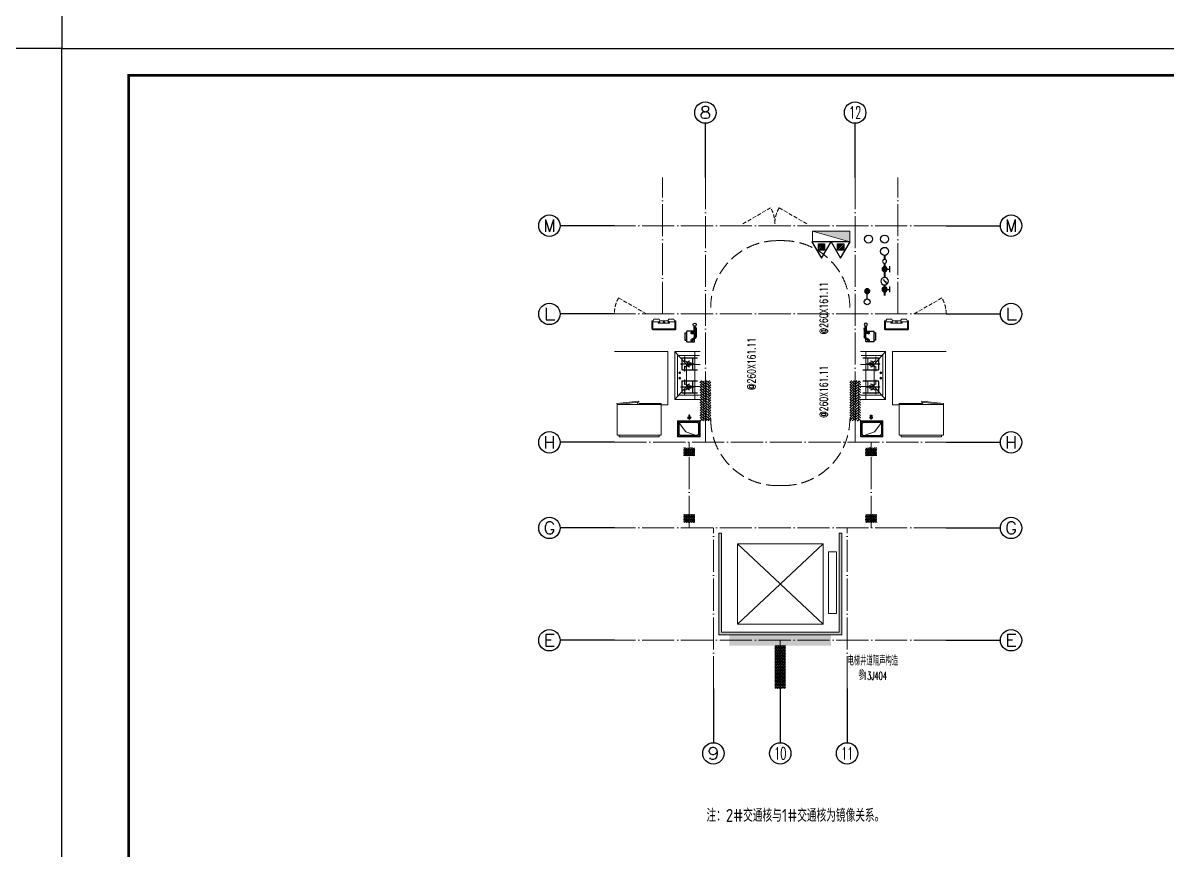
# Model space of a CAD drawing. Extents: x -518115 to 1124316, y -209821 to 1628073.
# Drawn here: x 946700 to 968090, y 9808 to 25272 of the extents above; entities that cross this region are included whole.
import ezdxf
from ezdxf.enums import TextEntityAlignment as Align

# ---------------------------------------------------------------- set-up
doc = ezdxf.new("R2010")
doc.units = 0
doc.header["$LTSCALE"] = 1000
doc.header["$MEASUREMENT"] = 0
doc.linetypes.add('DASH', pattern=[0.35, 0.25, -0.1])
doc.linetypes.add('DOTE', pattern=[2.42, 2, -0.2, 0.02, -0.2])
for name, color, linetype, lineweight in [('3.5方案汇报，与郭总、侯月琴确定户型_t8$0$STAIR', 2, 'Continuous', 18), ('DOTE', 19, 'DOTE', 9), ('EQUIP_消火栓', 242, 'Continuous', 18), ('LVTRY', 1, 'Continuous', 13), ('PUB_HATCH', 8, 'Continuous', 9), ('STAIR', 2, 'Continuous', 18), ('WINDOW', 144, 'Continuous', 15), ('填充', 251, 'Continuous', 5), ('平面-空调预留孔', 173, 'Continuous', 15), ('立面-洞口示意', 152, 'Continuous', 13)]:
    doc.layers.add(name, color=color, linetype=linetype, lineweight=lineweight)
for name, color, linetype in [('AH-FURNITURE', 1, 'Continuous'), ('AXIS', 3, 'Continuous'), ('AXIS_TEXT', 4, 'Continuous'), ('EQUIP_地漏', 7, 'Continuous'), ('EQUIP_消防', 7, 'Continuous'), ('PUB_TEXT', 4, 'Continuous'), ('text', 7, 'Continuous'), ('VPIPE-凝结', 150, 'Continuous'), ('VPIPE-废水', 31, 'Continuous'), ('VPIPE-消防', 1, 'TG_X'), ('VPIPE-给水', 3, 'TG_J'), ('保温', 6, 'Continuous'), ('图框', 140, 'Continuous'), ('建筑-排气道', 9, 'Continuous'), ('污水', 3, 'Continuous'), ('给水', 4, 'Continuous')]:
    doc.layers.add(name, color=color, linetype=linetype)
doc.layers.add('yichutu', color=7, linetype='Continuous', true_color=0xffffff, plot=False)
doc.styles.add('_TCH_AXIS', font='COMPLEX', dxfattribs={"bigfont": 'GBCBIG'})
doc.styles.add('_TCH_DIM', font='SIMPLEX.shx', dxfattribs={"width": 0.7, "bigfont": 'GBCBIG.shx'})
doc.styles.add('COMPLEX', font='COMPLEX')
doc.styles.get("Standard").update_dxf_attribs({"font": 'gbenor.shx', "bigfont": 'gbcbig.shx'})
doc.styles.add('TG_LINETYPE', font='SIMPLEX', dxfattribs={"width": 0.8, "height": 3, "bigfont": 'HZTXT'})
doc.linetypes.add('TG_J', pattern='A,2,-0.22,["J",TG_LINETYPE,S=0.1,R=0,X=-0.18,Y=-0.15],0', length=2.22)
doc.linetypes.add('TG_X', pattern='A,4,-0.3,["X",TG_LINETYPE,S=0.1,R=0,X=-0.23,Y=-0.15],0', length=4.3)
pattern_1 = [(90, (527741.769, -354892.905), (-16.49778, 1e-15), [9.525, -19.05]), (210, (527741.769, -354892.905), (8.24889, -14.2874966), [9.525, -19.05]), (150, (527741.769, -354883.38), (-8.24889, -14.2874966), [9.525, -19.05])]
pattern_2 = [(45, (527741.77, -354892.905), (0, 47.4157523), [100.584, -33.528]), (135, (527765.476, -354869.198), (3e-15, 47.4157523), [100.584, -33.528])]

# ---------------------------------------------------------------- blocks, each defined once
blk = doc.blocks.new('yct-841-594-84100-59399.9999999999-100-1000.0')
at = {"layer": 'yichutu', "color": 7, "true_color": 0xffffff}
blk.add_lwpolyline([(0, 0), (0, 59400), (84100, 59400), (84100, 0)], close=True, dxfattribs=at)
blk = doc.blocks.new('$TwtSys$00000434')
for p, q in [((-0.5, 0.5), (-0.5, -0.5)), ((-0.5, -0.5), (0.5, 0.5)), ((0.5, 0.5), (-0.5, 0.5)), ((0.5, -0.5), (0.5, 0.5)), ((-0.5, -0.5), (0.5, -0.5))]:
    blk.add_line(p, q)
blk.add_solid([(0.5, -0.5), (0.5, 0.5), (-0.5, -0.5)])
blk = doc.blocks.new('$TwtSys$00000546')
h = blk.add_hatch()
h.set_pattern_fill('ANSI31', color=1, scale=200, style=0)
h.set_pattern_definition([(45, (-38543.802, -6670.83), (-17.67767, 17.67767), [])])
h.paths.add_polyline_path([(-65, 174), (65, 174), (65, 44), (-65, 44)])
at = {"color": 1}
for points in [[(0, 344), (-198, 0), (198, 0)], [(-65, 174), (65, 174), (65, 44), (-65, 44)]]:
    blk.add_lwpolyline(points, close=True, dxfattribs=at)
blk = doc.blocks.new('A$C60D053AF')
at = {"layer": 'AH-FURNITURE', "color": 8}
for p, q in [((233, -90), (128, -90)), ((233, -110), (128, -110)), ((193, -71), (328, -71)), ((193, -91), (328, -91)), ((245, -129), (245, -122)), ((265, -129), (265, -122)), ((342, -97), (370, -143)), ((356, -83), (384, -129)), ((255, -281), (255, -251)), ((255, -281), (393, -281)), ((393, -281), (393, -251))]:
    blk.add_line(p, q, dxfattribs=at)
for points in [[(170, -68, 1), (170, -94), (193, -94), (193, -68)], [(234, -251), (414, -251, 0.414214), (424, -241), (424, -111, 0.414214), (414, -101), (234, -101, 0.414214), (224, -111), (224, -241, 0.414214)], [(268, -122), (268, -107, 0.414214), (248, -87), (233, -87), (233, -113), (242, -113), (242, -122)], [(242, -152, 1), (268, -152), (268, -129), (242, -129)], [(384, -161, 1), (402, -143), (386, -127), (368, -145)]]:
    blk.add_lwpolyline(points, format="xyb", close=True, dxfattribs=at)
for centre, radius in [((100, -100), 30), ((255, -152), 15), ((255, -152), 10), ((393, -152), 15), ((393, -152), 10)]:
    blk.add_circle(centre, radius, dxfattribs=at)
for radius in [40, 20]:
    blk.add_arc((328, -111), radius, 45, 90, dxfattribs=at)
blk = doc.blocks.new('A-Kitchen-7')
at = {"layer": 'LVTRY'}
for p, q in [((-519, 780), (-7, 834)), ((-4, 811), (-515, 756)), ((-29, 767), (-35, 806)), ((-7, 834), (-4, 811)), ((-515, 756), (-519, 780)), ((515, 756), (-515, 756)), ((-515, 756), (-515, 40)), ((-486, 761), (-485, 756)), ((-29, 767), (-112, 756)), ((515, 780), (0, 780)), ((0, 756), (0, 780)), ((515, 756), (515, 780)), ((515, 40), (515, 756)), ((-515, 40), (515, 40))]:
    blk.add_line(p, q, dxfattribs=at)
blk.add_lwpolyline([(-469, 40), (-469, 0), (469, 0), (469, 40)], close=True, dxfattribs=at)
blk = doc.blocks.new('*U67')
h = blk.add_hatch(color=5)
h.set_gradient(color1=(0, 0, 255), rotation=180, tint=1)
h.paths.add_polyline_path([(0, 0), (-6.35, -6.35), (-6.35, -2.159), (-15, -2.159), (-15, 2.159), (-6.35, 2.159), (-6.35, 6.35)])
at = {"color": 0, "linetype": 'Continuous'}
blk.add_lwpolyline([(0, 0), (-6.35, -6.35), (-6.35, -2.159), (-15, -2.159), (-15, 2.159), (-6.35, 2.159), (-6.35, 6.35)], close=True, dxfattribs=at)
blk = doc.blocks.new('sgrsefv')
at = {"layer": 'PUB_HATCH'}
blk.add_hatch(color=256, dxfattribs=at).paths.add_polyline_path([(1112933, 840916), (1112933, 840646), (1113073, 840646), (1113073, 840661), (1112968, 840661), (1112948, 840681), (1112948, 840881), (1112968, 840901), (1113288, 840901), (1113308, 840881), (1113308, 840681), (1113288, 840661), (1113183, 840661), (1113183, 840646), (1113323, 840646), (1113323, 840916)])
at = {"layer": 'LVTRY', "color": 1}
for p, q in [((1113073, 840661), (1113073, 840646)), ((1113183, 840661), (1113183, 840646))]:
    blk.add_line(p, q, dxfattribs=at)
for points in [[(1112918, 840931), (1113338, 840931), (1113338, 840631), (1112918, 840631)], [(1112933, 840916), (1113323, 840916), (1113323, 840646), (1112933, 840646)], [(1113288, 840661), (1112968, 840661), (1112948, 840681), (1112948, 840881), (1112968, 840901), (1113288, 840901), (1113308, 840881), (1113308, 840681), (1113288, 840661)]]:
    blk.add_lwpolyline(points, close=True, dxfattribs=at)
at = {"layer": '立面-洞口示意'}
blk.add_lwpolyline([(1112918, 840931), (1113182, 840837), (1113338, 840631)], dxfattribs=at)
at = {"layer": '建筑-排气道', "xscale": -5, "yscale": 5, "zscale": 5, "rotation": 270}
blk.add_blockref('*U67', (1113118, 840599), dxfattribs=at)
blk = doc.blocks.new('FRSDFDGDGDRGDR')
at = {"layer": '平面-空调预留孔'}
for p, q in [((699612, 775044), (699612, 775441)), ((699619, 775448), (699746, 775448)), ((699746, 775448), (699746, 775355)), ((699720, 775342), (699720, 775143)), ((699727, 775349), (699740, 775349)), ((699746, 775037), (699619, 775037)), ((699727, 775136), (699740, 775136)), ((699746, 775130), (699746, 775037))]:
    blk.add_line(p, q, dxfattribs=at)
blk.add_lwpolyline([(699766, 775167), (699793, 775154), (699793, 775057), (699766, 775044), (699766, 775018), (699619, 775018, -0.414214), (699593, 775044), (699593, 775441, -0.414214), (699619, 775468), (699766, 775468), (699766, 775441), (699793, 775428), (699793, 775332), (699766, 775318)], format="xyb", close=True, dxfattribs=at)
for centre, radius in [((699740, 775243), 15.8), ((699740, 775332), 10.6), ((699740, 775154), 10.6)]:
    blk.add_circle(centre, radius, dxfattribs=at)
for centre, start, end in [((699619, 775441), 90, 180), ((699727, 775342), 90, 180), ((699740, 775355), 270, 360), ((699619, 775044), 180, 270), ((699727, 775143), 180, 270), ((699740, 775130), 0, 90)]:
    blk.add_arc(centre, 6.6, start, end, dxfattribs=at)
blk = doc.blocks.new('A$C2705576B')
at = {"layer": '给水'}
h = blk.add_hatch(color=256, dxfattribs=at)
edge = h.paths.add_edge_path()
edge.add_arc((417, -1741), 47.2, 0, 360)
h = blk.add_hatch(color=256, dxfattribs=at)
edge = h.paths.add_edge_path()
edge.add_arc((795, -1741), 47.2, 0, 360)
for p, q in [((363, -1645), (472, -1645)), ((417, -1741), (417, -1645)), ((601, -1768), (525, -1704)), ((525, -1704), (564, -1715)), ((740, -1645), (849, -1645)), ((795, -1741), (795, -1645))]:
    blk.add_line(p, q, dxfattribs=at)
at = {"layer": '给水', "const_width": 35.4}
for points in [[(499, -1741), (302, -1741)], [(903, -1741), (641, -1741)], [(1053, -1741), (978, -1741)]]:
    blk.add_lwpolyline(points, dxfattribs=at)
at = {"layer": '给水'}
for centre, radius in [((417, -1741), 47.2), ((570, -1741), 70.8), ((795, -1741), 47.2), ((941, -1741), 37.5)]:
    blk.add_circle(centre, radius, dxfattribs=at)
blk = doc.blocks.new('$TwtSys$00000141')
at = {"color": 1}
for p, q in [((-47, 4), (-5, 46)), ((-47, 4), (-5, 46)), ((-44, -18), (18, 44)), ((-44, -18), (18, 44)), ((-33, -33), (33, 33)), ((-33, -33), (33, 33)), ((-16, -44), (44, 16)), ((-16, -44), (44, 16)), ((6, -46), (46, -6)), ((6, -46), (46, -6))]:
    blk.add_line(p, q, dxfattribs=at)
blk.add_circle((0, 0), 47, dxfattribs=at)
blk.add_circle((0, 0), 47, dxfattribs=at)
blk = doc.blocks.new('_AXISO')
blk.add_circle((0, 0), 0.5)
at = {"layer": 'AXIS_TEXT', "style": 'COMPLEX', "width": 1.041667}
blk.add_attdef('A', text='', height=0.56, dxfattribs=at).set_placement((-0.25, -0.28), (0.25, -0.28), align=Align.FIT)
blk = doc.blocks.new('A$C549D2611')
at = {"layer": '图框'}
blk.add_lwpolyline([(0, 0), (42050, 0), (42050, -29700), (0, -29700)], close=True, dxfattribs=at)
blk.add_lwpolyline([(0, 0), (42050, 0), (42050, -29700), (0, -29700)], close=True, dxfattribs=at)
at = {"layer": '图框', "const_width": 50}
blk.add_lwpolyline([(41550, -29200), (41550, -500), (1250, -500), (1250, -29200)], close=True, dxfattribs=at)

msp = doc.modelspace()

# ---------------------------------------------------------------- hatches: boundary and pattern name
at = {"layer": '保温', "linetype": 'ByBlock', "ltscale": 10}
h = msp.add_hatch(dxfattribs=at)
h.set_pattern_fill('AR-HBONE', color=251, scale=55)
h.set_pattern_definition(pattern_2)
h.paths.add_polyline_path([(959358.2, 17831.1), (959558.2, 17831.1), (959558.2, 18580.8), (959358.2, 18580.8)])
h = msp.add_hatch(dxfattribs=at)
h.set_pattern_fill('AR-HBONE', color=251, scale=55)
h.set_pattern_definition(pattern_2)
h.paths.add_polyline_path([(962358.3, 17831.1), (962158.3, 17831.1), (962158.3, 18580.8), (962358.3, 18580.8)])
at = {"layer": '保温', "linetype": 'Continuous', "ltscale": 10}
h = msp.add_hatch(dxfattribs=at)
h.set_pattern_fill('HEX', color=251, scale=10, angle=90, style=0)
h.set_pattern_definition(pattern_1)
h.paths.add_polyline_path([(959058.3, 17180.8), (959258.3, 17180.8), (959258.4, 17330.8), (959058.4, 17330.8)])
h = msp.add_hatch(dxfattribs=at)
h.set_pattern_fill('HEX', color=251, scale=10, angle=90, style=0)
h.set_pattern_definition(pattern_1)
h.paths.add_polyline_path([(962658.3, 17180.8), (962458.3, 17180.8), (962458.2, 17330.8), (962658.2, 17330.8)])
h = msp.add_hatch(dxfattribs=at)
h.set_pattern_fill('HEX', color=251, scale=10, angle=90, style=0)
h.set_pattern_definition(pattern_1)
h.paths.add_polyline_path([(959058.3, 15930.8), (959258.3, 15930.8), (959258.4, 16080.8), (959058.4, 16080.8)])
h = msp.add_hatch(dxfattribs=at)
h.set_pattern_fill('HEX', color=251, scale=10, angle=90, style=0)
h.set_pattern_definition(pattern_1)
h.paths.add_polyline_path([(962658.3, 15930.8), (962458.3, 15930.8), (962458.2, 16080.8), (962658.2, 16080.8)])
h = msp.add_hatch(dxfattribs=at)
h.set_pattern_fill('HEX', color=251, scale=10, angle=90, style=0)
h.set_pattern_definition([(90, (456975.877, -506517.641), (-16.49778, 1e-15), [9.525, -19.05]), (210, (456975.877, -506517.641), (8.24889, -14.2874966), [9.525, -19.05]), (150, (456975.877, -506508.116), (-8.24889, -14.2874966), [9.525, -19.05])])
h.paths.add_polyline_path([(961808.3, 13630.8), (961808.3, 13830.8), (959908.3, 13830.8), (959908.3, 13630.8)])
h = msp.add_hatch(dxfattribs=at)
h.set_pattern_fill('HEX', color=251, scale=10, angle=90, style=0)
h.set_pattern_definition([(90, (456975.877, -507017.641), (-16.49778, 1e-15), [9.525, -19.05]), (210, (456975.877, -507017.641), (8.24889, -14.2874966), [9.525, -19.05]), (150, (456975.877, -507008.116), (-8.24889, -14.2874966), [9.525, -19.05])])
h.paths.add_polyline_path([(960758.4, 12830.8), (960958.4, 12830.8), (960958.4, 13630.8), (960758.4, 13630.8)])
at = {"layer": '填充'}
h = msp.add_hatch(dxfattribs=at)
h.set_pattern_fill('隔热材料02', color=256, scale=100, style=0)
h.set_pattern_definition([(0, (-213350.05, -594907.81), (0, 50), []), (0, (-213350.05, -594891.14), (0, 50), []), (270, (-213306.31, -594882.51), (50, -9e-15), [5.01775, -44.98225]), (270, (-213343.767, -594882.51), (50, -9e-15), [5.01775, -44.98225]), (90, (-213318.255, -594916.44), (-50, 3e-15), [5.01775, -44.98225]), (90, (-213331.82, -594916.44), (-50, 3e-15), [5.01775, -44.98225]), (180, (-213300.025, -594924.475), (-6e-15, -50), [50.02425, 0.02425]), (135, (-213313.983, -594921.966), (3e-15, 49.99987405), [4.268, -66.44275]), (116.56505, (-213267, -594918.948), (0.00011283, 49.99993342), [2.805, -108.9985]), (116.56505, (-213317, -594918.948), (0.00011283, 49.99993342), [2.805, -108.9985]), (153.43495, (-213258.965, -594924.475), (-0.0001128, 49.9999334), [5.61, -106.1935]), (153.43495, (-213308.965, -594924.475), (-0.0001128, 49.9999334), [5.61, -106.1935]), (63.43495, (-213268.255, -594911.422), (-0.00011283, 49.99993342), [26.714, -85.0895]), (63.43495, (-213318.255, -594911.422), (-0.00011283, 49.99993342), [26.714, -85.0895]), (116.56505, (-213256.308, -594882.51), (0.00011283, 49.99993342), [2.805, -108.9985]), (116.56505, (-213306.308, -594882.51), (0.00011283, 49.99993342), [2.805, -108.9985]), (135, (-213307.563, -594880), (3e-15, 49.99987405), [4.268, -66.44275]), (153.43495, (-213260.58, -594876.984), (-0.0001128, 49.9999334), [5.61, -106.1935]), (153.43495, (-213310.58, -594876.984), (-0.0001128, 49.9999334), [5.61, -106.1935]), (45, (-213342.512, -594880), (0, 49.99987405), [4.268, -66.44275]), (63.43495, (-213293.767, -594882.51), (-0.00011283, 49.99993342), [2.805, -108.9985]), (63.43495, (-213343.767, -594882.51), (-0.00011283, 49.99993342), [2.805, -108.9985]), (26.56505, (-213289.495, -594876.984), (0.0001128, 49.9999334), [5.61, -106.1935]), (26.56505, (-213339.495, -594876.984), (0.0001128, 49.9999334), [5.61, -106.1935]), (116.56505, (-213281.82, -594911.422), (0.00011283, 49.99993342), [26.714, -85.0895]), (116.56505, (-213331.82, -594911.422), (0.00011283, 49.99993342), [26.714, -85.0895]), (45, (-213336.092, -594921.966), (0, 49.99987405), [4.268, -66.44275]), (63.43495, (-213283.074, -594918.948), (-0.00011283, 49.99993342), [2.805, -108.9985]), (63.43495, (-213333.074, -594918.948), (-0.00011283, 49.99993342), [2.805, -108.9985]), (26.56505, (-213291.11, -594924.475), (0.0001128, 49.9999334), [5.61, -106.1935]), (26.56505, (-213341.11, -594924.475), (0.0001128, 49.9999334), [5.61, -106.1935])])
h.paths.add_polyline_path([(961958.3, 15730.8), (962008.3, 15730.8), (962008.3, 13830.8), (959708.3, 13830.8), (959708.3, 15730.8), (959758.3, 15730.8), (959758.3, 13880.8), (961958.3, 13880.8)])

# ---------------------------------------------------------------- linework, layer by layer
at = {"layer": '3.5方案汇报，与郭总、侯月琴确定户型_t8$0$STAIR'}
for p, q in [((961658.3, 15530.8), (960058.3, 14030.8)), ((960058.3, 15530.8), (961658.3, 14030.8))]:
    msp.add_line(p, q, dxfattribs=at)
for points in [[(960058.3, 14030.8), (960058.3, 15530.8), (961658.3, 15530.8), (961658.3, 14030.8)], [(961758.3, 14230.8), (961758.3, 15380.8), (961908.3, 15380.8), (961908.3, 14230.8)]]:
    msp.add_lwpolyline(points, close=True, dxfattribs=at)
at = {"layer": 'AXIS'}
for p, q in [((959458.3, 22380.8), (959458.3, 23395.4)), ((962258.3, 22380.8), (962258.3, 23395.4)), ((957758.3, 21480.8), (956743.7, 21480.8)), ((963958.3, 21480.8), (964973, 21480.8)), ((957758.3, 19830.8), (956743.7, 19830.8)), ((963958.3, 19830.8), (964973, 19830.8)), ((957758.3, 17431.1), (956743.7, 17431.1)), ((963958.3, 17431.1), (964973, 17431.1)), ((957758.3, 15830.8), (956743.7, 15830.8)), ((963958.3, 15830.8), (964973, 15830.8)), ((957758.3, 13730.8), (956743.7, 13730.8)), ((963958.3, 13730.8), (964973, 13730.8)), ((959608.3, 12830.8), (959608.3, 11816.2)), ((960857.9, 12830.8), (960857.9, 11816.2)), ((962108.3, 12830.8), (962108.3, 11816.2))]:
    msp.add_line(p, q, dxfattribs=at)
at = {"layer": 'DOTE', "linetype": 'DOTE', "ltscale": 0.3}
for p, q in [((958658.3, 19830.8), (958658.3, 22380.8)), ((959458.3, 17431.1), (959458.3, 22380.8)), ((962258.3, 17431.1), (962258.3, 22380.8)), ((963058.3, 19830.8), (963058.3, 22380.8)), ((963958.3, 21480.8), (957758.3, 21480.8)), ((963958.3, 19830.8), (957758.3, 19830.8)), ((957758.3, 17431.1), (963958.3, 17431.1)), ((959158.3, 15830.8), (959158.3, 17430.8)), ((962558.3, 15830.8), (962558.3, 17430.8)), ((963958.3, 15830.8), (957758.3, 15830.8)), ((959608.3, 12830.8), (959608.3, 15830.8)), ((962108.3, 12830.8), (962108.3, 15830.8)), ((963958.3, 13730.8), (957758.3, 13730.8)), ((960858.3, 13730.8), (960858.3, 12830.8))]:
    msp.add_line(p, q, dxfattribs=at)
at = {"layer": 'LVTRY', "color": 251}
for p, q in [((959104.1, 18888.5), (958888.1, 19131.4)), ((959358.3, 19131.4), (958888.1, 19131.4)), ((958888.1, 19131.4), (958888.1, 18231.4)), ((959258.3, 18231.4), (959258.3, 19131.4)), ((962358.3, 19130.8), (962828.6, 19130.8)), ((962458.3, 18230.8), (962458.3, 19130.8)), ((962612.6, 18887.9), (962828.6, 19130.8)), ((962828.6, 19130.8), (962828.6, 18230.8)), ((959358.3, 18888.5), (959104.1, 18888.5)), ((959104.1, 18888.5), (959104.1, 18473.4)), ((962358.3, 18887.9), (962612.6, 18887.9)), ((962612.6, 18887.9), (962612.6, 18472.8)), ((958888.1, 18231.4), (959104.1, 18473.4)), ((959104.1, 18473.4), (959358.3, 18473.4)), ((962612.6, 18472.8), (962358.3, 18472.8)), ((962828.6, 18230.8), (962612.6, 18472.8)), ((958888.1, 18231.4), (959358.3, 18231.4)), ((962828.6, 18230.8), (962358.3, 18230.8))]:
    msp.add_line(p, q, dxfattribs=at)
at = {"layer": 'LVTRY'}
for p, q in [((958938.3, 18321.4), (958938.3, 19041.4)), ((958948.3, 19051.4), (959348.3, 19051.4)), ((959258.3, 19041.4), (959258.3, 18321.4)), ((962768.3, 19050.8), (962368.3, 19050.8)), ((962458.3, 19040.8), (962458.3, 18320.8)), ((962778.3, 18320.8), (962778.3, 19040.8)), ((958998.3, 18898.7), (959125.8, 18898.7)), ((958998.3, 18894.2), (958998.3, 18898.7)), ((959125.8, 18894.2), (958998.3, 18894.2)), ((959018.3, 19001.4), (959018.3, 18791.4)), ((959023.3, 19001.4), (959023.3, 18791.4)), ((959313.3, 19011.4), (959028.3, 19011.4)), ((959313.3, 19006.4), (959028.3, 19006.4)), ((959068.6, 19031.4), (959068.6, 18941.4)), ((959073.1, 19031.4), (959068.6, 19031.4)), ((959068.6, 18941.4), (959073.1, 18941.4)), ((959068.6, 18761.4), (959068.6, 18851.4)), ((959068.6, 18851.4), (959073.1, 18851.4)), ((959073.1, 18941.4), (959073.1, 19031.4)), ((959073.1, 18851.4), (959073.1, 18761.4)), ((959243.3, 18898.7), (959115.8, 18898.7)), ((959115.8, 18898.7), (959115.8, 18894.2)), ((959115.8, 18894.2), (959243.3, 18894.2)), ((959125.8, 18898.7), (959125.8, 18894.2)), ((959218.3, 18791.4), (959218.3, 19001.4)), ((959223.3, 18791.4), (959223.3, 19001.4)), ((959243.3, 18894.2), (959243.3, 18898.7)), ((959258.3, 18473.4), (959258.3, 18888.5)), ((962403.3, 19010.8), (962688.3, 19010.8)), ((962403.3, 19005.8), (962688.3, 19005.8)), ((962458.3, 18472.8), (962458.3, 18887.9)), ((962473.3, 18898.1), (962600.8, 18898.1)), ((962473.3, 18893.6), (962473.3, 18898.1)), ((962600.8, 18893.6), (962473.3, 18893.6)), ((962493.3, 18790.8), (962493.3, 19000.8)), ((962498.3, 18790.8), (962498.3, 19000.8)), ((962718.3, 18898.1), (962590.8, 18898.1)), ((962590.8, 18898.1), (962590.8, 18893.6)), ((962590.8, 18893.6), (962718.3, 18893.6)), ((962600.8, 18898.1), (962600.8, 18893.6)), ((962643.6, 18940.8), (962643.6, 19030.8)), ((962643.6, 19030.8), (962648.1, 19030.8)), ((962648.1, 18940.8), (962643.6, 18940.8)), ((962648.1, 18850.8), (962643.6, 18850.8)), ((962643.6, 18850.8), (962643.6, 18760.8)), ((962648.1, 19030.8), (962648.1, 18940.8)), ((962648.1, 18760.8), (962648.1, 18850.8)), ((962693.3, 19000.8), (962693.3, 18790.8)), ((962698.3, 19000.8), (962698.3, 18790.8)), ((962718.3, 18893.6), (962718.3, 18898.1)), ((958958.9, 18731.4), (958997.7, 18731.4)), ((958958.9, 18631.4), (958997.7, 18631.4)), ((958978.3, 18712), (958978.3, 18750.8)), ((958978.3, 18612), (958978.3, 18650.8)), ((959028.3, 18786.4), (959313.3, 18786.4)), ((959028.3, 18781.4), (959313.3, 18781.4)), ((959073.1, 18761.4), (959068.6, 18761.4)), ((962688.3, 18785.8), (962403.3, 18785.8)), ((962688.3, 18780.8), (962403.3, 18780.8)), ((962643.6, 18760.8), (962648.1, 18760.8)), ((962757.7, 18730.8), (962719, 18730.8)), ((962757.7, 18630.8), (962719, 18630.8)), ((962738.3, 18711.4), (962738.3, 18750.2)), ((962738.3, 18611.4), (962738.3, 18650.2)), ((959125.8, 18468.7), (958998.3, 18468.7)), ((958998.3, 18468.7), (958998.3, 18464.2)), ((958998.3, 18464.2), (959125.8, 18464.2)), ((959018.3, 18361.4), (959018.3, 18571.4)), ((959023.3, 18361.4), (959023.3, 18571.4)), ((959028.3, 18581.4), (959313.3, 18581.4)), ((959028.3, 18576.4), (959313.3, 18576.4)), ((959068.6, 18601.4), (959068.6, 18511.4)), ((959073.1, 18601.4), (959068.6, 18601.4)), ((959068.6, 18511.4), (959073.1, 18511.4)), ((959068.6, 18331.4), (959068.6, 18421.4)), ((959068.6, 18421.4), (959073.1, 18421.4)), ((959073.1, 18511.4), (959073.1, 18601.4)), ((959073.1, 18421.4), (959073.1, 18331.4)), ((959115.8, 18464.2), (959115.8, 18468.7)), ((959115.8, 18468.7), (959243.3, 18468.7)), ((959243.3, 18464.2), (959115.8, 18464.2)), ((959125.8, 18464.2), (959125.8, 18468.7)), ((959218.3, 18571.4), (959218.3, 18361.4)), ((959223.3, 18571.4), (959223.3, 18361.4)), ((959243.3, 18468.7), (959243.3, 18464.2)), ((962688.3, 18580.8), (962403.3, 18580.8)), ((962688.3, 18575.8), (962403.3, 18575.8)), ((962600.8, 18468.1), (962473.3, 18468.1)), ((962473.3, 18468.1), (962473.3, 18463.6)), ((962473.3, 18463.6), (962600.8, 18463.6)), ((962493.3, 18570.8), (962493.3, 18360.8)), ((962498.3, 18570.8), (962498.3, 18360.8)), ((962590.8, 18463.6), (962590.8, 18468.1)), ((962590.8, 18468.1), (962718.3, 18468.1)), ((962718.3, 18463.6), (962590.8, 18463.6)), ((962600.8, 18463.6), (962600.8, 18468.1)), ((962643.6, 18510.8), (962643.6, 18600.8)), ((962643.6, 18600.8), (962648.1, 18600.8)), ((962648.1, 18510.8), (962643.6, 18510.8)), ((962648.1, 18420.8), (962643.6, 18420.8)), ((962643.6, 18420.8), (962643.6, 18330.8)), ((962648.1, 18600.8), (962648.1, 18510.8)), ((962648.1, 18330.8), (962648.1, 18420.8)), ((962693.3, 18360.8), (962693.3, 18570.8)), ((962698.3, 18360.8), (962698.3, 18570.8)), ((962718.3, 18468.1), (962718.3, 18463.6)), ((959348.3, 18311.4), (958948.3, 18311.4)), ((959313.3, 18356.4), (959028.3, 18356.4)), ((959313.3, 18351.4), (959028.3, 18351.4)), ((959073.1, 18331.4), (959068.6, 18331.4)), ((962368.3, 18310.8), (962768.3, 18310.8)), ((962403.3, 18355.8), (962688.3, 18355.8)), ((962403.3, 18350.8), (962688.3, 18350.8)), ((962643.6, 18330.8), (962648.1, 18330.8))]:
    msp.add_line(p, q, dxfattribs=at)
for points in [[(958632.3, 18131.4), (958758.3, 18131.4), (958758.3, 19131.4), (957758.3, 19131.4)], [(963084.3, 18130.8), (962958.3, 18130.8), (962958.3, 19130.8), (963958.3, 19130.8)]]:
    msp.add_lwpolyline(points, dxfattribs=at)
for centre, radius in [((959170.8, 18896.4), 29.7), ((959170.8, 18896.4), 11.7), ((962545.8, 18895.8), 29.7), ((962545.8, 18895.8), 11.7), ((958978.3, 18731.4), 17), ((958978.3, 18631.4), 17), ((962738.3, 18730.8), 17), ((962738.3, 18630.8), 17), ((959170.8, 18466.4), 29.7), ((959170.8, 18466.4), 11.7), ((962545.8, 18465.8), 29.7), ((962545.8, 18465.8), 11.7)]:
    msp.add_circle(centre, radius, dxfattribs=at)
for centre, radius, start, end in [((958948.3, 19041.4), 10, 90, 180), ((959248.3, 19041.4), 10, 0, 90), ((962468.3, 19040.8), 10, 90, 180), ((962768.3, 19040.8), 10, 0, 90), ((959028.3, 19001.4), 10, 90, 180), ((959028.3, 19001.4), 5, 90, 180), ((959070.8, 18896.4), 56.7, 2.27424, 87.72576), ((959070.8, 18896.4), 52.2, 2.47041, 87.52959), ((959070.8, 18896.4), 56.7, 272.27424, 357.72576), ((959070.8, 18896.4), 52.2, 272.47041, 357.52959), ((959170.8, 18896.4), 56.7, 92.27424, 177.72576), ((959170.8, 18896.4), 56.7, 182.27424, 267.72576), ((959170.8, 18896.4), 52.2, 92.47041, 177.52959), ((959170.8, 18896.4), 52.2, 182.47041, 267.52959), ((959213.3, 19001.4), 10, 0, 90), ((959213.3, 19001.4), 5, 0, 90), ((962503.3, 19000.8), 10, 90, 180), ((962503.3, 19000.8), 5, 90, 180), ((962545.8, 18895.8), 56.7, 2.27424, 87.72576), ((962545.8, 18895.8), 52.2, 2.47041, 87.52959), ((962545.8, 18895.8), 56.7, 272.27424, 357.72576), ((962545.8, 18895.8), 52.2, 272.47041, 357.52959), ((962645.8, 18895.8), 56.7, 92.27424, 177.72576), ((962645.8, 18895.8), 56.7, 182.27424, 267.72576), ((962645.8, 18895.8), 52.2, 92.47041, 177.52959), ((962645.8, 18895.8), 52.2, 182.47041, 267.52959), ((962688.3, 19000.8), 10, 0, 90), ((962688.3, 19000.8), 5, 0, 90), ((959028.3, 18791.4), 10, 180, 270), ((959028.3, 18791.4), 5, 180, 270), ((959213.3, 18791.4), 5, 270, 0), ((959213.3, 18791.4), 10, 270, 0), ((962503.3, 18790.8), 10, 180, 270), ((962503.3, 18790.8), 5, 180, 270), ((962688.3, 18790.8), 5, 270, 0), ((962688.3, 18790.8), 10, 270, 0), ((959028.3, 18571.4), 10, 90, 180), ((959028.3, 18571.4), 5, 90, 180), ((959070.8, 18466.4), 56.7, 2.27424, 87.72576), ((959070.8, 18466.4), 52.2, 2.47041, 87.52959), ((959070.8, 18466.4), 56.7, 272.27424, 357.72576), ((959070.8, 18466.4), 52.2, 272.47041, 357.52959), ((959170.8, 18466.4), 56.7, 92.27424, 177.72576), ((959170.8, 18466.4), 56.7, 182.27424, 267.72576), ((959170.8, 18466.4), 52.2, 92.47041, 177.52959), ((959170.8, 18466.4), 52.2, 182.47041, 267.52959), ((959213.3, 18571.4), 10, 0, 90), ((959213.3, 18571.4), 5, 0, 90), ((962503.3, 18570.8), 10, 90, 180), ((962503.3, 18570.8), 5, 90, 180), ((962545.8, 18465.8), 56.7, 2.27424, 87.72576), ((962545.8, 18465.8), 52.2, 2.47041, 87.52959), ((962545.8, 18465.8), 56.7, 272.27424, 357.72576), ((962545.8, 18465.8), 52.2, 272.47041, 357.52959), ((962645.8, 18465.8), 56.7, 92.27424, 177.72576), ((962645.8, 18465.8), 56.7, 182.27424, 267.72576), ((962645.8, 18465.8), 52.2, 92.47041, 177.52959), ((962645.8, 18465.8), 52.2, 182.47041, 267.52959), ((962688.3, 18570.8), 10, 0, 90), ((962688.3, 18570.8), 5, 0, 90), ((958948.3, 18321.4), 10, 180, 270), ((959028.3, 18361.4), 10, 180, 270), ((959028.3, 18361.4), 5, 180, 270), ((959213.3, 18361.4), 5, 270, 0), ((959213.3, 18361.4), 10, 270, 0), ((959248.3, 18321.4), 10, 270, 0), ((962468.3, 18320.8), 10, 180, 270), ((962503.3, 18360.8), 10, 180, 270), ((962503.3, 18360.8), 5, 180, 270), ((962688.3, 18360.8), 5, 270, 0), ((962688.3, 18360.8), 10, 270, 0), ((962768.3, 18320.8), 10, 270, 0)]:
    msp.add_arc(centre, radius, start, end, dxfattribs=at)
at = {"layer": 'STAIR', "color": 251, "linetype": 'DASH'}
for points in [[(959558.3, 19950.8, -0.4142136), (960808.3, 21200.8), (960908.3, 21200.8, -0.4142136), (962158.3, 19950.8)], [(959558.3, 17870.8, 0.4142136), (960808.3, 16620.8), (960908.3, 16620.8, 0.4142136), (962158.3, 17870.8)]]:
    msp.add_lwpolyline(points, format="xyb", dxfattribs=at)
at = {"layer": 'text', "color": 2}
msp.add_lwpolyline([(947430.5, 24790.1), (916430.5, 24790.1), (916430.5, 42598.4), (947430.5, 42598.4)], close=True, dxfattribs=at)
at = {"layer": 'VPIPE-凝结'}
msp.add_line((962483.3, 20110.8), (962483.3, 20208.8), dxfattribs=at)
at = {"layer": 'VPIPE-废水'}
msp.add_circle((962483.3, 20055.8), 55, dxfattribs=at)
at = {"layer": 'VPIPE-消防', "linetype": 'Continuous'}
msp.add_circle((962508.3, 21230.8), 75, dxfattribs=at)
at = {"layer": 'VPIPE-给水', "linetype": 'Continuous'}
for centre in [(962808.3, 21230.8), (962808.3, 21000.8)]:
    msp.add_circle(centre, 75, dxfattribs=at)
at = {"layer": 'WINDOW', "color": 250, "linetype": 'DASH', "ltscale": 0.3}
for points in [[(960158.3, 21514.2), (960678, 21814.2, -0.1316523), (960758.3, 21514.2)], [(961356.5, 21514.2), (960836.9, 21814.2, 0.1316523), (960756.5, 21514.2)], [(958356.5, 19830.8), (957836.9, 20130.8, 0.1316523), (957756.5, 19830.8)], [(963360.2, 19830.8), (963879.8, 20130.8, -0.1316523), (963960.2, 19830.8)], [(963958.3, 19831.9, 0.0004569), (963958.3, 19830.8)]]:
    msp.add_lwpolyline(points, format="xyb", dxfattribs=at)
at = {"layer": '填充'}
msp.add_lwpolyline([(961958.3, 15730.8), (962008.3, 15730.8), (962008.3, 13830.8), (959708.3, 13830.8), (959708.3, 15730.8), (959758.3, 15730.8), (959758.3, 13880.8), (961958.3, 13880.8)], close=True, dxfattribs=at)

# ---------------------------------------------------------------- block references
msp.add_blockref('A$C549D2611', (947430.5, 24790.1))
at = {"xscale": -1}
for name, p, rotation in [('FRSDFDGDGDRGDR', (183440.8, -680061.1), 270), ('A$C60D053AF', (962358.3, 19730.8), 90), ('sgrsefv', (-150559.9, 858462.4), 180)]:
    msp.add_blockref(name, p, dxfattribs=dict(at, rotation=rotation))
for name, p, rotation in [('FRSDFDGDGDRGDR', (1738275.9, -680061.7), 90.00000000000001), ('A$C60D053AF', (959358.3, 19731.4), 270), ('sgrsefv', (2072276.6, 858463), 180)]:
    msp.add_blockref(name, p, dxfattribs=dict(rotation=rotation))
at = {"layer": 'AXIS'}
ref = msp.add_blockref('_AXISO', (959458.3, 23595.4), dxfattribs=dict(at, xscale=400, yscale=400, zscale=400))
ref.add_attrib('A', '8', dxfattribs={"layer": 'AXIS_TEXT', "height": 226.3, "style": '_TCH_AXIS', "width": 1.5}).set_placement((959345.2, 23482.3), (959571.5, 23482.3), align=Align.FIT)
ref = msp.add_blockref('_AXISO', (962258.3, 23595.4), dxfattribs=dict(at, xscale=400, yscale=400, zscale=400))
ref.add_attrib('A', '12', dxfattribs={"layer": 'AXIS_TEXT', "height": 226.27, "style": '_TCH_AXIS', "width": 0.724138}).set_placement((962145.2, 23482.3), (962371.5, 23482.3), align=Align.FIT)
ref = msp.add_blockref('_AXISO', (956543.7, 21480.8), dxfattribs=dict(at, xscale=400, yscale=400, zscale=400))
ref.add_attrib('A', 'M', dxfattribs={"layer": 'AXIS_TEXT', "height": 226.3, "style": '_TCH_AXIS'}).set_placement((956430.6, 21367.7), (956656.9, 21367.7), align=Align.FIT)
ref = msp.add_blockref('_AXISO', (965173, 21480.8), dxfattribs=dict(at, xscale=400, yscale=400, zscale=400))
ref.add_attrib('A', 'M', dxfattribs={"layer": 'AXIS_TEXT', "height": 226.3, "style": '_TCH_AXIS'}).set_placement((965059.8, 21367.7), (965286.1, 21367.7), align=Align.FIT)
ref = msp.add_blockref('_AXISO', (956543.7, 19830.8), dxfattribs=dict(at, xscale=400, yscale=400, zscale=400))
ref.add_attrib('A', 'L', dxfattribs={"layer": 'AXIS_TEXT', "height": 226.3, "style": '_TCH_AXIS', "width": 1.4}).set_placement((956430.6, 19717.7), (956656.9, 19717.7), align=Align.FIT)
ref = msp.add_blockref('_AXISO', (965173, 19830.8), dxfattribs=dict(at, xscale=400, yscale=400, zscale=400))
ref.add_attrib('A', 'L', dxfattribs={"layer": 'AXIS_TEXT', "height": 226.3, "style": '_TCH_AXIS', "width": 1.4}).set_placement((965059.8, 19717.7), (965286.1, 19717.7), align=Align.FIT)
ref = msp.add_blockref('_AXISO', (956543.7, 17431.1), dxfattribs=dict(at, xscale=400, yscale=400, zscale=400))
ref.add_attrib('A', 'H', dxfattribs={"layer": 'AXIS_TEXT', "height": 226.3, "style": '_TCH_AXIS', "width": 1.05}).set_placement((956430.6, 17318), (956656.9, 17318), align=Align.FIT)
ref = msp.add_blockref('_AXISO', (965173, 17431.1), dxfattribs=dict(at, xscale=400, yscale=400, zscale=400))
ref.add_attrib('A', 'H', dxfattribs={"layer": 'AXIS_TEXT', "height": 226.3, "style": '_TCH_AXIS', "width": 1.05}).set_placement((965059.8, 17318), (965286.1, 17318), align=Align.FIT)
ref = msp.add_blockref('_AXISO', (956543.7, 15830.8), dxfattribs=dict(at, xscale=400, yscale=400, zscale=400))
ref.add_attrib('A', 'G', dxfattribs={"layer": 'AXIS_TEXT', "height": 226.3, "style": '_TCH_AXIS', "width": 1.166667}).set_placement((956430.6, 15717.7), (956656.9, 15717.7), align=Align.FIT)
ref = msp.add_blockref('_AXISO', (965173, 15830.8), dxfattribs=dict(at, xscale=400, yscale=400, zscale=400))
ref.add_attrib('A', 'G', dxfattribs={"layer": 'AXIS_TEXT', "height": 226.3, "style": '_TCH_AXIS', "width": 1.166667}).set_placement((965059.8, 15717.7), (965286.1, 15717.7), align=Align.FIT)
ref = msp.add_blockref('_AXISO', (956543.7, 13730.8), dxfattribs=dict(at, xscale=400, yscale=400, zscale=400))
ref.add_attrib('A', 'E', dxfattribs={"layer": 'AXIS_TEXT', "height": 226.3, "style": '_TCH_AXIS', "width": 1.3125}).set_placement((956430.6, 13617.7), (956656.9, 13617.7), align=Align.FIT)
ref = msp.add_blockref('_AXISO', (965173, 13730.8), dxfattribs=dict(at, xscale=400, yscale=400, zscale=400))
ref.add_attrib('A', 'E', dxfattribs={"layer": 'AXIS_TEXT', "height": 226.3, "style": '_TCH_AXIS', "width": 1.3125}).set_placement((965059.8, 13617.7), (965286.1, 13617.7), align=Align.FIT)
ref = msp.add_blockref('_AXISO', (959608.3, 11616.2), dxfattribs=dict(at, xscale=400, yscale=400, zscale=400))
ref.add_attrib('A', '9', dxfattribs={"layer": 'AXIS_TEXT', "height": 226.3, "style": '_TCH_AXIS', "width": 1.5}).set_placement((959495.2, 11503.1), (959721.5, 11503.1), align=Align.FIT)
ref = msp.add_blockref('_AXISO', (960857.9, 11616.2), dxfattribs=dict(at, xscale=400, yscale=400, zscale=400))
ref.add_attrib('A', '10', dxfattribs={"layer": 'AXIS_TEXT', "height": 226.27, "style": '_TCH_AXIS', "width": 0.724138}).set_placement((960744.7, 11503.1), (960971, 11503.1), align=Align.FIT)
ref = msp.add_blockref('_AXISO', (962108.3, 11616.2), dxfattribs=dict(at, xscale=400, yscale=400, zscale=400))
ref.add_attrib('A', '11', dxfattribs={"layer": 'AXIS_TEXT', "height": 226.27, "style": '_TCH_AXIS', "width": 0.875}).set_placement((961995.2, 11503.1), (962221.5, 11503.1), align=Align.FIT)
at = {"layer": 'EQUIP_地漏', "xscale": -1, "rotation": 359.999999999891}
msp.add_blockref('$TwtSys$00000141', (962483.3, 20255.8), dxfattribs=at)
at = {"layer": 'EQUIP_消火栓', "xscale": -700, "yscale": 200, "zscale": 700, "rotation": 180}
msp.add_blockref('$TwtSys$00000434', (961808.3, 21280.8), dxfattribs=at)
at = {"layer": 'EQUIP_消防', "xscale": 0.9, "yscale": 0.9, "zscale": 0.9, "rotation": 180}
for p in [(961629.8, 21180.8), (961986.9, 21180.8)]:
    msp.add_blockref('$TwtSys$00000546', p, dxfattribs=at)
at = {"layer": 'LVTRY', "color": 1, "extrusion": (0, 0, -1), "yscale": 0.7999999999883585, "zscale": -0.7999999999883585}
for p, xscale in [((-958220.3, 17531.7), -0.7999999999883585), ((-963496.3, 17531.1), 0.7999999999883585)]:
    msp.add_blockref('A-Kitchen-7', p, dxfattribs=dict(at, xscale=xscale))
at = {"layer": 'yichutu', "xscale": 0.5, "yscale": 0.5, "zscale": 0.5}
msp.add_blockref('yct-841-594-84100-59399.9999999999-100-1000.0', (947430.5, -4909.9), dxfattribs=at)
at = {"layer": '污水', "xscale": -1, "rotation": 269.999999999891}
msp.add_blockref('A$C2705576B', (964549.5, 19873), dxfattribs=at)

# ---------------------------------------------------------------- texts
at = {"layer": 'PUB_TEXT', "color": 7, "style": '_TCH_DIM', "width": 0.705882}
for p in [(961745, 19449), (960395, 18409), (961745, 17889)]:
    msp.add_text('@260X161.11', height=148.75, rotation=90, dxfattribs=at).set_placement(p)
at = {"layer": 'PUB_TEXT', "color": 3, "style": '_TCH_DIM'}
for s, height, width, p in [('电梯井道隔声构造', 168.79, 0.7, (962115.5, 13260.2)), ('参', 168.8, 0.7, (962319.7, 12992.5)), ('13J404', 148.75, 0.494118, (962405.7, 12992.5))]:
    msp.add_text(s, height=height, dxfattribs=dict(at, width=width)).set_placement(p)
at = {"layer": 'PUB_TEXT', "color": 1}
msp.add_text('注：2#交通核与1#交通核为镜像关系。', height=241.135, dxfattribs=at).set_placement((959478.3, 10336.2))

doc.saveas('drawing.dxf')
